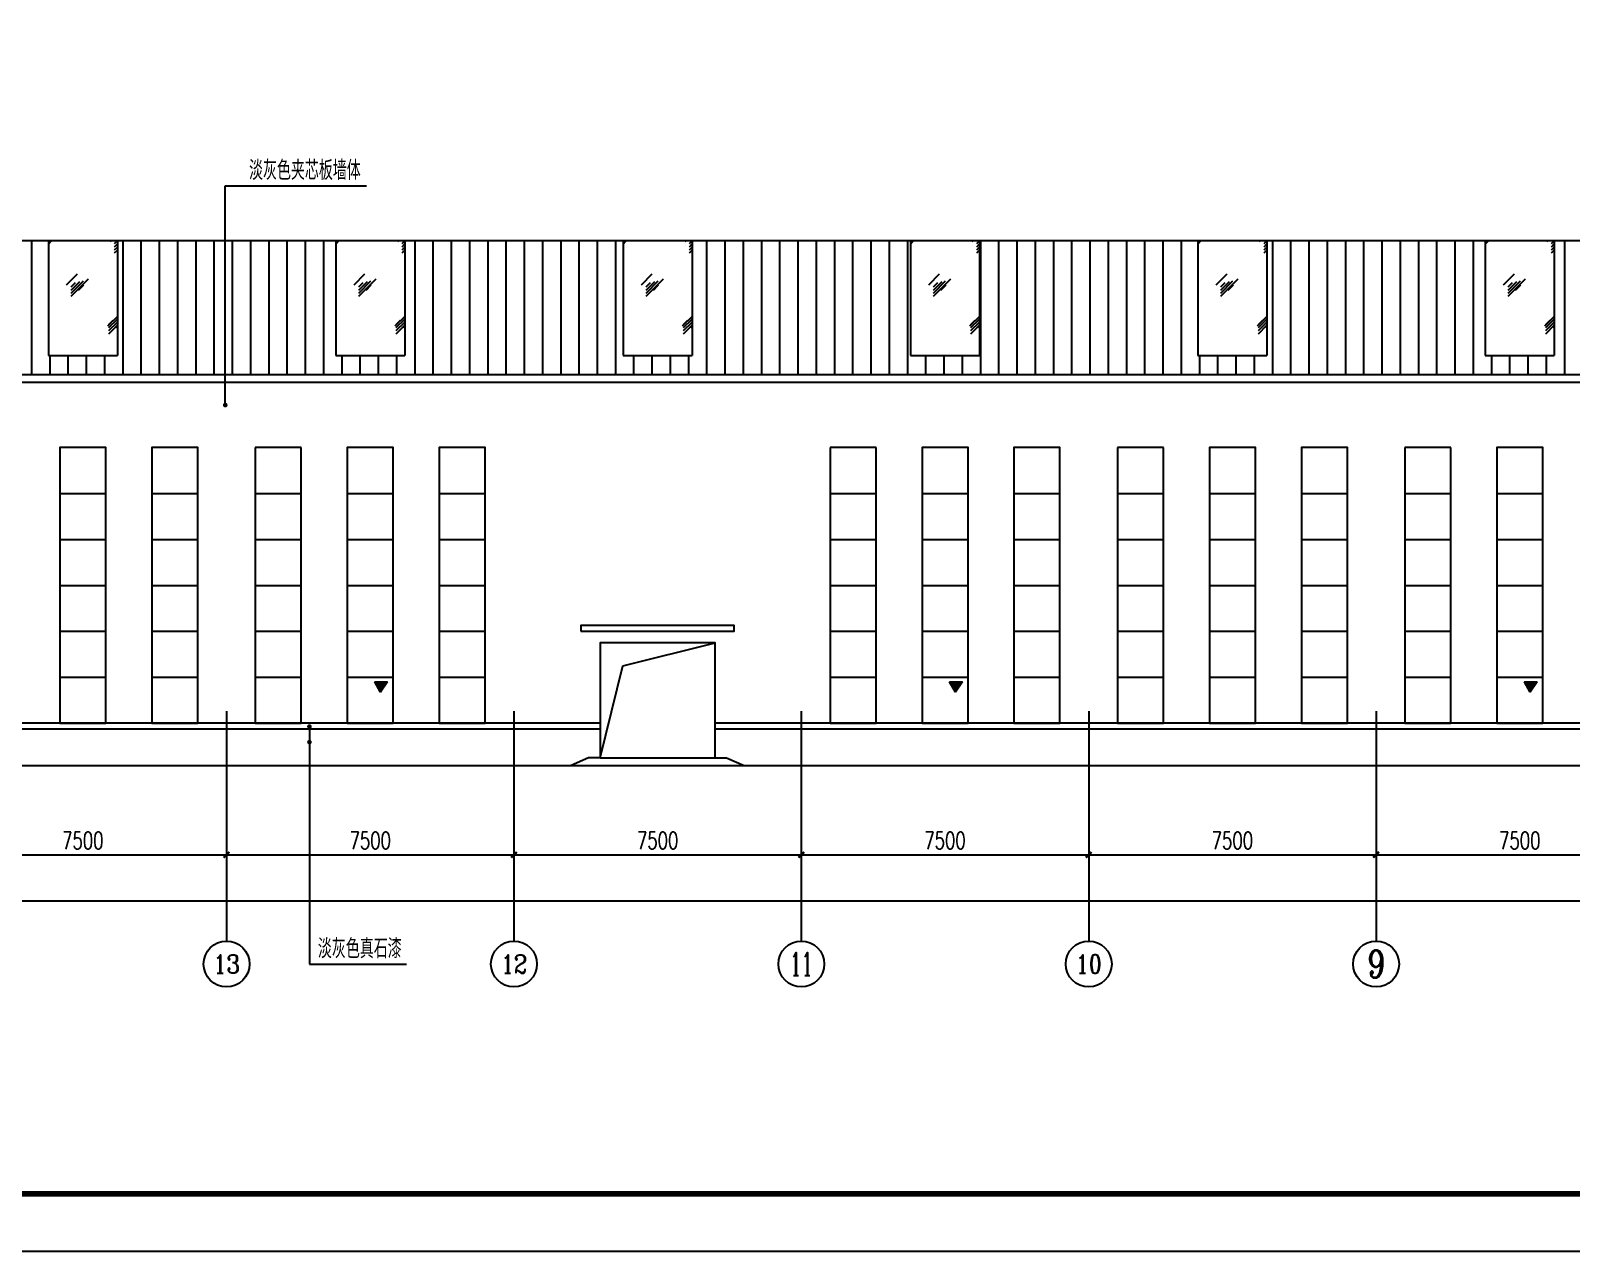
# Model space of a CAD drawing. Extents: x 962303 to 1579583, y -174742 to 224716.
# Drawn here: x 1463632 to 1503832, y -48742 to -16886 of the extents above; entities that cross this region are included whole.
import ezdxf
from ezdxf.enums import TextEntityAlignment as Align

# ---------------------------------------------------------------- set-up
doc = ezdxf.new("R2010")
doc.units = 0
doc.header["$LTSCALE"] = 1000
doc.header["$MEASUREMENT"] = 0
for name, color, linetype in [('AXIS', 3, 'Continuous'), ('AXIS_TEXT', 7, 'Continuous'), ('DIM_LEAD', 3, 'Continuous'), ('PUB_TEXT', 7, 'Continuous'), ('PUB_TITLE', 4, 'Continuous')]:
    doc.layers.add(name, color=color, linetype=linetype)
doc.styles.add('_TCH_AXIS', font='COMPLEX', dxfattribs={"bigfont": 'GBCBIG'})
doc.styles.add('_TCH_DIM', font='SIMPLEX', dxfattribs={"bigfont": 'GBCBIG'})
doc.styles.add('_TCH_DIM_T3', font='SIMPLEX', dxfattribs={"width": 0.705882, "bigfont": 'GBCBIG'})
doc.styles.add('COMPLEX', font='COMPLEX')
doc.dimstyles.new('_TCH_ARCH&&150', dxfattribs={"dimtxt": 446.25, "dimasz": 150, "dimexe": 375, "dimexo": 450, "dimgap": 150, "dimtad": 1, "dimdec": 0, "dimzin": 0, "dimdsep": 46, "dimtxsty": '_TCH_DIM_T3', "dimblk": 'ARCHTICK', "dimcen": 0.09, "dimclrt": 7, "dimazin": 2, "dimtfac": 1, "dimtdec": 0, "dimtix": 1, "dimtmove": 2, "dimatfit": 3, "dimfxl": 0, "dimtolj": 1, "dimtzin": 0, "dimarcsym": 0})

# ---------------------------------------------------------------- blocks, each defined once
blk = doc.blocks.new('_ArchTick')
at = {"color": 0, "linetype": 'ByBlock', "const_width": 0.4}
blk.add_lwpolyline([(-0.5, -0.5), (0.5, 0.5)], dxfattribs=at)
blk = doc.blocks.new('*D811')
at = {"layer": 'AXIS', "color": 0, "lineweight": -2}
for p, q in [((1498740, -35095), (1498740, -38770)), ((1506240, -35095), (1506240, -38770)), ((1498740, -38395), (1506240, -38395))]:
    blk.add_line(p, q, dxfattribs=at)
at = {"layer": 'Defpoints', "color": 0}
for p in [(1498740, -34645), (1506240, -34645), (1506240, -38395)]:
    blk.add_point(p, dxfattribs=at)
at = {"layer": 'AXIS', "color": 0, "lineweight": -2, "xscale": 150, "yscale": 150, "zscale": 150, "rotation": 180}
blk.add_blockref('_ArchTick', (1498740, -38395), dxfattribs=at)
at = {"layer": 'AXIS', "color": 0, "lineweight": -2, "xscale": 150, "yscale": 150, "zscale": 150}
blk.add_blockref('_ArchTick', (1506240, -38395), dxfattribs=at)
at = {"layer": 'AXIS', "color": 7, "insert": (1502490, -38022), "char_height": 446.2, "attachment_point": 5, "style": '_TCH_DIM_T3'}
blk.add_mtext('\\A1;7500', dxfattribs=at)
blk = doc.blocks.new('*D812')
at = {"layer": 'AXIS', "color": 0, "lineweight": -2}
for p, q in [((1491240, -35095), (1491240, -38770)), ((1498740, -35095), (1498740, -38770)), ((1491240, -38395), (1498740, -38395))]:
    blk.add_line(p, q, dxfattribs=at)
at = {"layer": 'Defpoints', "color": 0}
for p in [(1491240, -34645), (1498740, -34645), (1498740, -38395)]:
    blk.add_point(p, dxfattribs=at)
at = {"layer": 'AXIS', "color": 0, "lineweight": -2, "xscale": 150, "yscale": 150, "zscale": 150, "rotation": 180}
blk.add_blockref('_ArchTick', (1491240, -38395), dxfattribs=at)
at = {"layer": 'AXIS', "color": 0, "lineweight": -2, "xscale": 150, "yscale": 150, "zscale": 150}
blk.add_blockref('_ArchTick', (1498740, -38395), dxfattribs=at)
at = {"layer": 'AXIS', "color": 7, "insert": (1494990, -38022), "char_height": 446.2, "attachment_point": 5, "style": '_TCH_DIM_T3'}
blk.add_mtext('\\A1;7500', dxfattribs=at)
blk = doc.blocks.new('*D813')
at = {"layer": 'AXIS', "color": 0, "lineweight": -2}
for p, q in [((1483740, -35095), (1483740, -38770)), ((1491240, -35095), (1491240, -38770)), ((1483740, -38395), (1491240, -38395))]:
    blk.add_line(p, q, dxfattribs=at)
at = {"layer": 'Defpoints', "color": 0}
for p in [(1483740, -34645), (1491240, -34645), (1491240, -38395)]:
    blk.add_point(p, dxfattribs=at)
at = {"layer": 'AXIS', "color": 0, "lineweight": -2, "xscale": 150, "yscale": 150, "zscale": 150, "rotation": 180}
blk.add_blockref('_ArchTick', (1483740, -38395), dxfattribs=at)
at = {"layer": 'AXIS', "color": 0, "lineweight": -2, "xscale": 150, "yscale": 150, "zscale": 150}
blk.add_blockref('_ArchTick', (1491240, -38395), dxfattribs=at)
at = {"layer": 'AXIS', "color": 7, "insert": (1487490, -38022), "char_height": 446.2, "attachment_point": 5, "style": '_TCH_DIM_T3'}
blk.add_mtext('\\A1;7500', dxfattribs=at)
blk = doc.blocks.new('*D814')
at = {"layer": 'AXIS', "color": 0, "lineweight": -2}
for p, q in [((1476240, -35095), (1476240, -38770)), ((1483740, -35095), (1483740, -38770)), ((1476240, -38395), (1483740, -38395))]:
    blk.add_line(p, q, dxfattribs=at)
at = {"layer": 'Defpoints', "color": 0}
for p in [(1476240, -34645), (1483740, -34645), (1483740, -38395)]:
    blk.add_point(p, dxfattribs=at)
at = {"layer": 'AXIS', "color": 0, "lineweight": -2, "xscale": 150, "yscale": 150, "zscale": 150, "rotation": 180}
blk.add_blockref('_ArchTick', (1476240, -38395), dxfattribs=at)
at = {"layer": 'AXIS', "color": 0, "lineweight": -2, "xscale": 150, "yscale": 150, "zscale": 150}
blk.add_blockref('_ArchTick', (1483740, -38395), dxfattribs=at)
at = {"layer": 'AXIS', "color": 7, "insert": (1479990, -38022), "char_height": 446.2, "attachment_point": 5, "style": '_TCH_DIM_T3'}
blk.add_mtext('\\A1;7500', dxfattribs=at)
blk = doc.blocks.new('*D815')
at = {"layer": 'AXIS', "color": 0, "lineweight": -2}
for p, q in [((1468740, -35095), (1468740, -38770)), ((1476240, -35095), (1476240, -38770)), ((1468740, -38395), (1476240, -38395))]:
    blk.add_line(p, q, dxfattribs=at)
at = {"layer": 'Defpoints', "color": 0}
for p in [(1468740, -34645), (1476240, -34645), (1476240, -38395)]:
    blk.add_point(p, dxfattribs=at)
at = {"layer": 'AXIS', "color": 0, "lineweight": -2, "xscale": 150, "yscale": 150, "zscale": 150, "rotation": 180}
blk.add_blockref('_ArchTick', (1468740, -38395), dxfattribs=at)
at = {"layer": 'AXIS', "color": 0, "lineweight": -2, "xscale": 150, "yscale": 150, "zscale": 150}
blk.add_blockref('_ArchTick', (1476240, -38395), dxfattribs=at)
at = {"layer": 'AXIS', "color": 7, "insert": (1472490, -38022), "char_height": 446.2, "attachment_point": 5, "style": '_TCH_DIM_T3'}
blk.add_mtext('\\A1;7500', dxfattribs=at)
blk = doc.blocks.new('*D816')
at = {"layer": 'AXIS', "color": 0, "lineweight": -2}
for p, q in [((1461240, -35095), (1461240, -38770)), ((1468740, -35095), (1468740, -38770)), ((1461240, -38395), (1468740, -38395))]:
    blk.add_line(p, q, dxfattribs=at)
at = {"layer": 'Defpoints', "color": 0}
for p in [(1461240, -34645), (1468740, -34645), (1468740, -38395)]:
    blk.add_point(p, dxfattribs=at)
at = {"layer": 'AXIS', "color": 0, "lineweight": -2, "xscale": 150, "yscale": 150, "zscale": 150, "rotation": 180}
blk.add_blockref('_ArchTick', (1461240, -38395), dxfattribs=at)
at = {"layer": 'AXIS', "color": 0, "lineweight": -2, "xscale": 150, "yscale": 150, "zscale": 150}
blk.add_blockref('_ArchTick', (1468740, -38395), dxfattribs=at)
at = {"layer": 'AXIS', "color": 7, "insert": (1464990, -38022), "char_height": 446.2, "attachment_point": 5, "style": '_TCH_DIM_T3'}
blk.add_mtext('\\A1;7500', dxfattribs=at)
blk = doc.blocks.new('*D832')
at = {"layer": 'AXIS', "color": 0, "lineweight": -2}
for p, q in [((1348740, -35095), (1348740, -39970)), ((1558740, -35095), (1558740, -39970)), ((1348740, -39595), (1558740, -39595))]:
    blk.add_line(p, q, dxfattribs=at)
at = {"layer": 'Defpoints', "color": 0}
for p in [(1348740, -34645), (1558740, -34645), (1558740, -39595)]:
    blk.add_point(p, dxfattribs=at)
at = {"layer": 'AXIS', "color": 0, "lineweight": -2, "xscale": 150, "yscale": 150, "zscale": 150, "rotation": 180}
blk.add_blockref('_ArchTick', (1348740, -39595), dxfattribs=at)
at = {"layer": 'AXIS', "color": 0, "lineweight": -2, "xscale": 150, "yscale": 150, "zscale": 150}
blk.add_blockref('_ArchTick', (1558740, -39595), dxfattribs=at)
at = {"layer": 'AXIS', "color": 7, "insert": (1453740, -39222), "char_height": 446.2, "attachment_point": 5, "style": '_TCH_DIM_T3'}
blk.add_mtext('\\A1;210000', dxfattribs=at)
blk = doc.blocks.new('_AXISO')
blk.add_circle((0, 0), 0.5)
at = {"layer": 'AXIS_TEXT', "style": 'COMPLEX', "width": 1.041667}
blk.add_attdef('A', text='', height=0.56, dxfattribs=at).set_placement((-0.25, -0.28), (0.25, -0.28), align=Align.FIT)

msp = doc.modelspace()

# ---------------------------------------------------------------- hatches: boundary and pattern name
h = msp.add_hatch()
h.set_pattern_fill('LINE', color=251, scale=500, angle=90, style=0)
h.set_pattern_definition([(90, (354946.84, 24657.04), (-476.25, 3e-14), [])])
h.paths.add_polyline_path([(1488390.2, -25861.4), (1558940.2, -25861.4), (1558940.2, -22361.4), (1548390.2, -22361.4), (1548390.2, -25361.4), (1546590.2, -25361.4), (1546590.2, -22361.4), (1540890.2, -22361.4), (1540890.2, -25361.4), (1539090.2, -25361.4), (1539090.2, -22361.4), (1533390.2, -22361.4), (1533390.2, -25361.4), (1531590.2, -25361.4), (1531590.2, -22361.4), (1525890.2, -22361.4), (1525890.2, -25361.4), (1524090.2, -25361.4), (1524090.2, -22361.4), (1518390.2, -22361.4), (1518390.2, -25361.4), (1516590.2, -25361.4), (1516590.2, -22361.4), (1510890.2, -22361.4), (1510890.2, -25361.4), (1509090.2, -25361.4), (1509090.2, -22361.4), (1503390.2, -22361.4), (1503390.2, -25361.4), (1501590.2, -25361.4), (1501590.2, -22361.4), (1495890.2, -22361.4), (1495890.2, -25361.4), (1494090.2, -25361.4), (1494090.2, -22361.4), (1488390.2, -22361.4), (1488390.2, -25361.4), (1486590.2, -25361.4), (1486590.2, -22361.4), (1480890.2, -22361.4), (1480890.2, -25361.4), (1479090.2, -25361.4), (1479090.2, -22361.4), (1473390.2, -22361.4), (1473390.2, -25361.4), (1471590.2, -25361.4), (1471590.2, -22361.4), (1465890.2, -22361.4), (1465890.2, -25361.4), (1464090.2, -25361.4), (1464090.2, -22361.4), (1458390.2, -22361.4), (1458390.2, -25361.4), (1456590.2, -25361.4), (1456590.2, -22361.4), (1450890.2, -22361.4), (1450890.2, -25361.4), (1449090.2, -25361.4), (1449090.2, -22361.4), (1443390.2, -22361.4), (1443390.2, -25361.4), (1441590.2, -25361.4), (1441590.2, -22361.4), (1435890.2, -22361.4), (1435890.2, -25361.4), (1434090.2, -25361.4), (1434090.2, -22361.4), (1428390.2, -22361.4), (1428390.2, -25361.4), (1426590.2, -25361.4), (1426590.2, -22361.4), (1420890.2, -22361.4), (1420890.2, -25361.4), (1419090.2, -25361.4), (1419090.2, -22361.4), (1413390.2, -22361.4), (1413390.2, -25361.4), (1411590.2, -25361.4), (1411590.2, -22361.4), (1405890.2, -22361.4), (1405890.2, -25361.4), (1404090.2, -25361.4), (1404090.2, -22361.4), (1398390.2, -22361.4), (1398390.2, -25361.4), (1396590.2, -25361.4), (1396590.2, -22361.4), (1390890.2, -22361.4), (1390890.2, -25361.4), (1389090.2, -25361.4), (1389090.2, -22361.4), (1383390.2, -22361.4), (1383390.2, -25361.4), (1381590.2, -25361.4), (1381590.2, -22361.4), (1375890.2, -22361.4), (1375890.2, -25361.4), (1374090.2, -25361.4), (1374090.2, -22361.4), (1368390.2, -22361.4), (1368390.2, -25361.4), (1366590.2, -25361.4), (1366590.2, -22361.4), (1360890.2, -22361.4), (1360890.2, -25361.4), (1359090.2, -25361.4), (1359090.2, -22361.4), (1353390.2, -22361.4), (1353390.2, -25361.4), (1351590.2, -25361.4), (1351590.2, -22361.4), (1348540.2, -22361.4), (1348540.2, -25861.4)])
h = msp.add_hatch()
h.set_pattern_fill('玻璃1', color=4, scale=200, style=0)
h.set_pattern_definition([(45, (852794.7, 24737), (-979.767, 979.767), [448, -1152]), (45, (852986.7, 24817), (-979.767, 979.767), [192, -1408]), (45, (852794.7, 24817), (-979.767, 979.767), [320, -1280]), (45, (852890.7, 24737), (1074.8023, -1074.8023), [400, -1200]), (45, (852794.7, 24657), (-979.767, 979.767), [640, -960]), (45, (852794.7, 24897), (-979.767, 979.767), [160, -1440])])
h.paths.add_polyline_path([(1465890.2, -22361.4), (1464090.2, -22361.4), (1464090.2, -25361.4), (1465890.2, -25361.4)])
h = msp.add_hatch()
h.set_pattern_fill('玻璃1', color=4, scale=200, style=0)
h.set_pattern_definition([(45, (860294.7, 24737), (-979.767, 979.767), [448, -1152]), (45, (860486.7, 24817), (-979.767, 979.767), [192, -1408]), (45, (860294.7, 24817), (-979.767, 979.767), [320, -1280]), (45, (860390.7, 24737), (1074.8023, -1074.8023), [400, -1200]), (45, (860294.7, 24657), (-979.767, 979.767), [640, -960]), (45, (860294.7, 24897), (-979.767, 979.767), [160, -1440])])
h.paths.add_polyline_path([(1473390.2, -22361.4), (1471590.2, -22361.4), (1471590.2, -25361.4), (1473390.2, -25361.4)])
h = msp.add_hatch()
h.set_pattern_fill('玻璃1', color=4, scale=200, style=0)
h.set_pattern_definition([(45, (867794.7, 24737), (-979.767, 979.767), [448, -1152]), (45, (867986.7, 24817), (-979.767, 979.767), [192, -1408]), (45, (867794.7, 24817), (-979.767, 979.767), [320, -1280]), (45, (867890.7, 24737), (1074.8023, -1074.8023), [400, -1200]), (45, (867794.7, 24657), (-979.767, 979.767), [640, -960]), (45, (867794.7, 24897), (-979.767, 979.767), [160, -1440])])
h.paths.add_polyline_path([(1480890.2, -22361.4), (1479090.2, -22361.4), (1479090.2, -25361.4), (1480890.2, -25361.4)])
h = msp.add_hatch()
h.set_pattern_fill('玻璃1', color=4, scale=200, style=0)
h.set_pattern_definition([(45, (875294.7, 24737), (-979.767, 979.767), [448, -1152]), (45, (875486.7, 24817), (-979.767, 979.767), [192, -1408]), (45, (875294.7, 24817), (-979.767, 979.767), [320, -1280]), (45, (875390.7, 24737), (1074.8023, -1074.8023), [400, -1200]), (45, (875294.7, 24657), (-979.767, 979.767), [640, -960]), (45, (875294.7, 24897), (-979.767, 979.767), [160, -1440])])
h.paths.add_polyline_path([(1488390.2, -22361.4), (1486590.2, -22361.4), (1486590.2, -25361.4), (1488390.2, -25361.4)])
h = msp.add_hatch()
h.set_pattern_fill('玻璃1', color=4, scale=200, style=0)
h.set_pattern_definition([(45, (882794.7, 24737), (-979.767, 979.767), [448, -1152]), (45, (882986.7, 24817), (-979.767, 979.767), [192, -1408]), (45, (882794.7, 24817), (-979.767, 979.767), [320, -1280]), (45, (882890.7, 24737), (1074.8023, -1074.8023), [400, -1200]), (45, (882794.7, 24657), (-979.767, 979.767), [640, -960]), (45, (882794.7, 24897), (-979.767, 979.767), [160, -1440])])
h.paths.add_polyline_path([(1495890.2, -22361.4), (1494090.2, -22361.4), (1494090.2, -25361.4), (1495890.2, -25361.4)])
h = msp.add_hatch()
h.set_pattern_fill('玻璃1', color=4, scale=200, style=0)
h.set_pattern_definition([(45, (890294.7, 24737), (-979.767, 979.767), [448, -1152]), (45, (890486.7, 24817), (-979.767, 979.767), [192, -1408]), (45, (890294.7, 24817), (-979.767, 979.767), [320, -1280]), (45, (890390.7, 24737), (1074.8023, -1074.8023), [400, -1200]), (45, (890294.7, 24657), (-979.767, 979.767), [640, -960]), (45, (890294.7, 24897), (-979.767, 979.767), [160, -1440])])
h.paths.add_polyline_path([(1503390.2, -22361.4), (1501590.2, -22361.4), (1501590.2, -25361.4), (1503390.2, -25361.4)])
h = msp.add_hatch()
h.set_pattern_fill('ANSI31', color=1, scale=20, style=0)
h.set_pattern_definition([(45, (978127.216, 352230.543), (-22.4506403, 22.4506403), [])])
h.paths.add_polyline_path([(1472942.7, -33879.6), (1472611.3, -33879.6), (1472761.4, -34147.9)])
h = msp.add_hatch()
h.set_pattern_fill('ANSI31', color=1, scale=20, style=0)
h.set_pattern_definition([(45, (993127.216, 352230.543), (-22.4506403, 22.4506403), [])])
h.paths.add_polyline_path([(1487942.7, -33879.6), (1487611.3, -33879.6), (1487761.4, -34147.9)])
h = msp.add_hatch()
h.set_pattern_fill('ANSI31', color=1, scale=20, style=0)
h.set_pattern_definition([(45, (1008127.216, 352230.543), (-22.4506403, 22.4506403), [])])
h.paths.add_polyline_path([(1502942.7, -33879.6), (1502611.3, -33879.6), (1502761.4, -34147.9)])

# ---------------------------------------------------------------- linework, layer by layer
for p, q in [((1348540.2, -22361.4), (1558940.2, -22361.4)), ((1464090.2, -22361.4), (1464090.2, -25361.4)), ((1465890.2, -22361.4), (1465890.2, -25361.4)), ((1471590.2, -22361.4), (1471590.2, -25361.4)), ((1473390.2, -22361.4), (1473390.2, -25361.4)), ((1479090.2, -22361.4), (1479090.2, -25361.4)), ((1480890.2, -22361.4), (1480890.2, -25361.4)), ((1486590.2, -22361.4), (1486590.2, -25361.4)), ((1488390.2, -22361.4), (1488390.2, -25361.4)), ((1494090.2, -22361.4), (1494090.2, -25361.4)), ((1495890.2, -22361.4), (1495890.2, -25361.4)), ((1501590.2, -22361.4), (1501590.2, -25361.4)), ((1503390.2, -22361.4), (1503390.2, -25361.4)), ((1464090.2, -25361.4), (1465890.2, -25361.4)), ((1471590.2, -25361.4), (1473390.2, -25361.4)), ((1479090.2, -25361.4), (1480890.2, -25361.4)), ((1486590.2, -25361.4), (1488390.2, -25361.4)), ((1494090.2, -25361.4), (1495890.2, -25361.4)), ((1501590.2, -25361.4), (1503390.2, -25361.4)), ((1348540.2, -25861.4), (1488390.2, -25861.4)), ((1348740.2, -26061.4), (1558740.2, -26061.4)), ((1488390.2, -25861.4), (1558240.2, -25861.4)), ((1479081.8, -33463.9), (1481490.2, -32861.4)), ((1478490.2, -35861.4), (1479081.8, -33463.9)), ((1478490.2, -34961.4), (1451490.2, -34961.4)), ((1508490.2, -34961.4), (1481490.2, -34961.4)), ((1478490.2, -35111.4), (1451490.2, -35111.4)), ((1508490.2, -35111.4), (1481490.2, -35111.4)), ((1341633.2, -36061.4), (1564786.8, -36061.4)), ((1478190.2, -35861.4), (1477731.4, -36061.4)), ((1478490.2, -35861.4), (1478190.2, -35861.4)), ((1481490.2, -35861.4), (1481790.2, -35861.4)), ((1481790.2, -35861.4), (1482249.1, -36061.4))]:
    msp.add_line(p, q)
at = {"color": 4}
for p, q in [((1465590.2, -27761.4), (1464390.2, -27761.4)), ((1464390.2, -27761.4), (1464390.2, -34961.4)), ((1465590.2, -34961.4), (1465590.2, -27761.4)), ((1467990.2, -27761.4), (1466790.2, -27761.4)), ((1466790.2, -27761.4), (1466790.2, -34961.4)), ((1467990.2, -34961.4), (1467990.2, -27761.4)), ((1470690.2, -27761.4), (1469490.2, -27761.4)), ((1469490.2, -27761.4), (1469490.2, -34961.4)), ((1470690.2, -34961.4), (1470690.2, -27761.4)), ((1473090.2, -27761.4), (1471890.2, -27761.4)), ((1471890.2, -27761.4), (1471890.2, -34961.4)), ((1473090.2, -34961.4), (1473090.2, -27761.4)), ((1475490.2, -27761.4), (1474290.2, -27761.4)), ((1474290.2, -27761.4), (1474290.2, -34961.4)), ((1475490.2, -34961.4), (1475490.2, -27761.4)), ((1485690.2, -27761.4), (1484490.2, -27761.4)), ((1484490.2, -27761.4), (1484490.2, -34961.4)), ((1485690.2, -34961.4), (1485690.2, -27761.4)), ((1488090.2, -27761.4), (1486890.2, -27761.4)), ((1486890.2, -27761.4), (1486890.2, -34961.4)), ((1488090.2, -34961.4), (1488090.2, -27761.4)), ((1490490.2, -27761.4), (1489290.2, -27761.4)), ((1489290.2, -27761.4), (1489290.2, -34961.4)), ((1490490.2, -34961.4), (1490490.2, -27761.4)), ((1493190.2, -27761.4), (1491990.2, -27761.4)), ((1491990.2, -27761.4), (1491990.2, -34961.4)), ((1493190.2, -34961.4), (1493190.2, -27761.4)), ((1495590.2, -27761.4), (1494390.2, -27761.4)), ((1494390.2, -27761.4), (1494390.2, -34961.4)), ((1495590.2, -34961.4), (1495590.2, -27761.4)), ((1497990.2, -27761.4), (1496790.2, -27761.4)), ((1496790.2, -27761.4), (1496790.2, -34961.4)), ((1497990.2, -34961.4), (1497990.2, -27761.4)), ((1500690.2, -27761.4), (1499490.2, -27761.4)), ((1499490.2, -27761.4), (1499490.2, -34961.4)), ((1500690.2, -34961.4), (1500690.2, -27761.4)), ((1503090.2, -27761.4), (1501890.2, -27761.4)), ((1501890.2, -27761.4), (1501890.2, -34961.4)), ((1503090.2, -34961.4), (1503090.2, -27761.4)), ((1464390.2, -28961.4), (1465590.2, -28961.4)), ((1466790.2, -28961.4), (1467990.2, -28961.4)), ((1469490.2, -28961.4), (1470690.2, -28961.4)), ((1471890.2, -28961.4), (1473090.2, -28961.4)), ((1474290.2, -28961.4), (1475490.2, -28961.4)), ((1484490.2, -28961.4), (1485690.2, -28961.4)), ((1486890.2, -28961.4), (1488090.2, -28961.4)), ((1489290.2, -28961.4), (1490490.2, -28961.4)), ((1491990.2, -28961.4), (1493190.2, -28961.4)), ((1494390.2, -28961.4), (1495590.2, -28961.4)), ((1496790.2, -28961.4), (1497990.2, -28961.4)), ((1499490.2, -28961.4), (1500690.2, -28961.4)), ((1501890.2, -28961.4), (1503090.2, -28961.4)), ((1464390.2, -30161.4), (1465590.2, -30161.4)), ((1466790.2, -30161.4), (1467990.2, -30161.4)), ((1469490.2, -30161.4), (1470690.2, -30161.4)), ((1471890.2, -30161.4), (1473090.2, -30161.4)), ((1474290.2, -30161.4), (1475490.2, -30161.4)), ((1484490.2, -30161.4), (1485690.2, -30161.4)), ((1486890.2, -30161.4), (1488090.2, -30161.4)), ((1489290.2, -30161.4), (1490490.2, -30161.4)), ((1491990.2, -30161.4), (1493190.2, -30161.4)), ((1494390.2, -30161.4), (1495590.2, -30161.4)), ((1496790.2, -30161.4), (1497990.2, -30161.4)), ((1499490.2, -30161.4), (1500690.2, -30161.4)), ((1501890.2, -30161.4), (1503090.2, -30161.4)), ((1464390.2, -31361.4), (1465590.2, -31361.4)), ((1466790.2, -31361.4), (1467990.2, -31361.4)), ((1469490.2, -31361.4), (1470690.2, -31361.4)), ((1471890.2, -31361.4), (1473090.2, -31361.4)), ((1474290.2, -31361.4), (1475490.2, -31361.4)), ((1484490.2, -31361.4), (1485690.2, -31361.4)), ((1486890.2, -31361.4), (1488090.2, -31361.4)), ((1489290.2, -31361.4), (1490490.2, -31361.4)), ((1491990.2, -31361.4), (1493190.2, -31361.4)), ((1494390.2, -31361.4), (1495590.2, -31361.4)), ((1496790.2, -31361.4), (1497990.2, -31361.4)), ((1499490.2, -31361.4), (1500690.2, -31361.4)), ((1501890.2, -31361.4), (1503090.2, -31361.4)), ((1464390.2, -32561.4), (1465590.2, -32561.4)), ((1466790.2, -32561.4), (1467990.2, -32561.4)), ((1469490.2, -32561.4), (1470690.2, -32561.4)), ((1471890.2, -32561.4), (1473090.2, -32561.4)), ((1474290.2, -32561.4), (1475490.2, -32561.4)), ((1484490.2, -32561.4), (1485690.2, -32561.4)), ((1486890.2, -32561.4), (1488090.2, -32561.4)), ((1489290.2, -32561.4), (1490490.2, -32561.4)), ((1491990.2, -32561.4), (1493190.2, -32561.4)), ((1494390.2, -32561.4), (1495590.2, -32561.4)), ((1496790.2, -32561.4), (1497990.2, -32561.4)), ((1499490.2, -32561.4), (1500690.2, -32561.4)), ((1501890.2, -32561.4), (1503090.2, -32561.4)), ((1464390.2, -33761.4), (1465590.2, -33761.4)), ((1466790.2, -33761.4), (1467990.2, -33761.4)), ((1469490.2, -33761.4), (1470690.2, -33761.4)), ((1471890.2, -33761.4), (1473090.2, -33761.4)), ((1474290.2, -33761.4), (1475490.2, -33761.4)), ((1484490.2, -33761.4), (1485690.2, -33761.4)), ((1486890.2, -33761.4), (1488090.2, -33761.4)), ((1489290.2, -33761.4), (1490490.2, -33761.4)), ((1491990.2, -33761.4), (1493190.2, -33761.4)), ((1494390.2, -33761.4), (1495590.2, -33761.4)), ((1496790.2, -33761.4), (1497990.2, -33761.4)), ((1499490.2, -33761.4), (1500690.2, -33761.4)), ((1501890.2, -33761.4), (1503090.2, -33761.4)), ((1464390.2, -34961.4), (1465590.2, -34961.4)), ((1466790.2, -34961.4), (1467990.2, -34961.4)), ((1469490.2, -34961.4), (1470690.2, -34961.4)), ((1471890.2, -34961.4), (1473090.2, -34961.4)), ((1474290.2, -34961.4), (1475490.2, -34961.4)), ((1484490.2, -34961.4), (1485690.2, -34961.4)), ((1486890.2, -34961.4), (1488090.2, -34961.4)), ((1489290.2, -34961.4), (1490490.2, -34961.4)), ((1491990.2, -34961.4), (1493190.2, -34961.4)), ((1494390.2, -34961.4), (1495590.2, -34961.4)), ((1496790.2, -34961.4), (1497990.2, -34961.4)), ((1499490.2, -34961.4), (1500690.2, -34961.4)), ((1501890.2, -34961.4), (1503090.2, -34961.4))]:
    msp.add_line(p, q, dxfattribs=at)
at = {"color": 1}
for p, q in [((1472611.3, -33879.6), (1472942.7, -33879.6)), ((1472761.4, -34147.9), (1472611.3, -33879.6)), ((1472942.7, -33879.6), (1472761.4, -34147.9)), ((1487611.3, -33879.6), (1487942.7, -33879.6)), ((1487761.4, -34147.9), (1487611.3, -33879.6)), ((1487942.7, -33879.6), (1487761.4, -34147.9)), ((1502611.3, -33879.6), (1502942.7, -33879.6)), ((1502761.4, -34147.9), (1502611.3, -33879.6)), ((1502942.7, -33879.6), (1502761.4, -34147.9))]:
    msp.add_line(p, q, dxfattribs=at)
at = {"color": 4}
for points in [[(1464390.2, -34961.4), (1465590.2, -34961.4), (1465590.2, -27761.4), (1464390.2, -27761.4)], [(1466790.2, -34961.4), (1467990.2, -34961.4), (1467990.2, -27761.4), (1466790.2, -27761.4)], [(1471890.2, -34961.4), (1473090.2, -34961.4), (1473090.2, -27761.4), (1471890.2, -27761.4)], [(1474290.2, -34961.4), (1475490.2, -34961.4), (1475490.2, -27761.4), (1474290.2, -27761.4)], [(1486890.2, -34961.4), (1488090.2, -34961.4), (1488090.2, -27761.4), (1486890.2, -27761.4)], [(1489290.2, -34961.4), (1490490.2, -34961.4), (1490490.2, -27761.4), (1489290.2, -27761.4)], [(1494390.2, -34961.4), (1495590.2, -34961.4), (1495590.2, -27761.4), (1494390.2, -27761.4)], [(1496790.2, -34961.4), (1497990.2, -34961.4), (1497990.2, -27761.4), (1496790.2, -27761.4)], [(1501890.2, -34961.4), (1503090.2, -34961.4), (1503090.2, -27761.4), (1501890.2, -27761.4)]]:
    msp.add_lwpolyline(points, close=True, dxfattribs=at)
for points in [[(1477990.2, -32561.4), (1481990.2, -32561.4), (1481990.2, -32411.4), (1477990.2, -32411.4)], [(1478490.2, -35861.4), (1481490.2, -35861.4), (1481490.2, -32861.4), (1478490.2, -32861.4)]]:
    msp.add_lwpolyline(points, close=True)
at = {"layer": 'AXIS'}
for p, q in [((1468740.2, -34645.1), (1468740.2, -40645.1)), ((1476240.2, -34645.1), (1476240.2, -40645.1)), ((1483740.2, -34645.1), (1483740.2, -40645.1)), ((1491240.2, -34645.1), (1491240.2, -40645.1)), ((1498740.2, -34645.1), (1498740.2, -40645.1))]:
    msp.add_line(p, q, dxfattribs=at)
at = {"layer": 'DIM_LEAD'}
for p, q in [((1468706.5, -26655.7), (1468706.5, -20936.1)), ((1468706.5, -20936.1), (1472394, -20936.1)), ((1470903, -35047.1), (1470903, -41253.6)), ((1470903, -35452.6), (1470903, -41253.6)), ((1470903, -41253.6), (1473437.1, -41253.6))]:
    msp.add_line(p, q, dxfattribs=at)
at = {"layer": 'DIM_LEAD', "const_width": 60}
for points in [[(1468706.5, -26685.7, 1), (1468706.5, -26625.7, 1)], [(1470903, -35017.1, 1), (1470903, -35077.1, 1)], [(1470903, -35422.6, 1), (1470903, -35482.6, 1)]]:
    msp.add_lwpolyline(points, format="xyb", close=True, dxfattribs=at)
at = {"layer": 'PUB_TITLE'}
msp.add_lwpolyline([(1334333.3, -48741.9), (1579583.3, -48741.9), (1579583.3, 14258.1), (1334333.3, 14258.1)], close=True, dxfattribs=at)
at = {"layer": 'PUB_TITLE', "const_width": 150}
msp.add_lwpolyline([(1338083.3, -47241.9), (1578083.3, -47241.9), (1578083.3, 12758.1), (1338083.3, 12758.1)], close=True, dxfattribs=at)

# ---------------------------------------------------------------- block references
at = {"layer": 'AXIS'}
ref = msp.add_blockref('_AXISO', (1468740.2, -41245.1), dxfattribs=dict(at, xscale=1200, yscale=1200, zscale=1200))
ref.add_attrib('A', '13', dxfattribs={"layer": 'AXIS_TEXT', "height": 481.71, "style": '_TCH_AXIS', "width": 1.034483}).set_placement((1468396.1, -41486), (1469084.3, -41486), align=Align.FIT)
ref = msp.add_blockref('_AXISO', (1476240.2, -41245.1), dxfattribs=dict(at, xscale=1200, yscale=1200, zscale=1200))
ref.add_attrib('A', '12', dxfattribs={"layer": 'AXIS_TEXT', "height": 481.71, "style": '_TCH_AXIS', "width": 1.034483}).set_placement((1475896.1, -41486), (1476584.3, -41486), align=Align.FIT)
ref = msp.add_blockref('_AXISO', (1483740.2, -41245.1), dxfattribs=dict(at, xscale=1200, yscale=1200, zscale=1200))
ref.add_attrib('A', '11', dxfattribs={"layer": 'AXIS_TEXT', "height": 593.97, "style": '_TCH_AXIS', "width": 0.875}).set_placement((1483443.2, -41542.1), (1484037.2, -41542.1), align=Align.FIT)
ref = msp.add_blockref('_AXISO', (1491240.2, -41245.1), dxfattribs=dict(at, xscale=1200, yscale=1200, zscale=1200))
ref.add_attrib('A', '10', dxfattribs={"layer": 'AXIS_TEXT', "height": 481.71, "style": '_TCH_AXIS', "width": 1.034483}).set_placement((1490896.1, -41486), (1491584.3, -41486), align=Align.FIT)
ref = msp.add_blockref('_AXISO', (1498740.2, -41245.1), dxfattribs=dict(at, xscale=1200, yscale=1200, zscale=1200))
ref.add_attrib('A', '9', dxfattribs={"layer": 'AXIS_TEXT', "height": 714.2, "style": '_TCH_AXIS', "width": 0.928571}).set_placement((1498519.2, -41602.2), (1498961.3, -41602.2), align=Align.FIT)

# ---------------------------------------------------------------- texts
at = {"layer": 'PUB_TEXT', "style": '_TCH_DIM'}
for s, p in [('淡灰色夹芯板墙体', (1469326.7, -20778.6)), ('淡灰色真石漆', (1471123.7, -41096.1))]:
    msp.add_text(s, height=506.38, dxfattribs=at).set_placement(p)

# ---------------------------------------------------------------- dimensions: what is measured, and where the dimension line sits
at = {"layer": 'AXIS'}
for p1, p2, distance, picture, middle in [((1348740.2, -34645.1), (1558740.2, -34645.1), -4950, '*D832', (1453740.2, -39222)), ((1461240.2, -34645.1), (1468740.2, -34645.1), -3750, '*D816', (1464990.2, -38022)), ((1468740.2, -34645.1), (1476240.2, -34645.1), -3750, '*D815', (1472490.2, -38022)), ((1476240.2, -34645.1), (1483740.2, -34645.1), -3750, '*D814', (1479990.2, -38022)), ((1483740.2, -34645.1), (1491240.2, -34645.1), -3750, '*D813', (1487490.2, -38022)), ((1491240.2, -34645.1), (1498740.2, -34645.1), -3750, '*D812', (1494990.2, -38022)), ((1498740.2, -34645.1), (1506240.2, -34645.1), -3750, '*D811', (1502490.2, -38022))]:
    dim = msp.add_aligned_dim(p1=p1, p2=p2, distance=distance, dimstyle='_TCH_ARCH&&150', dxfattribs=at)
    dim.commit()
    dim.dimension.update_dxf_attribs({"geometry": picture, "text_midpoint": middle})

doc.saveas('drawing.dxf')
